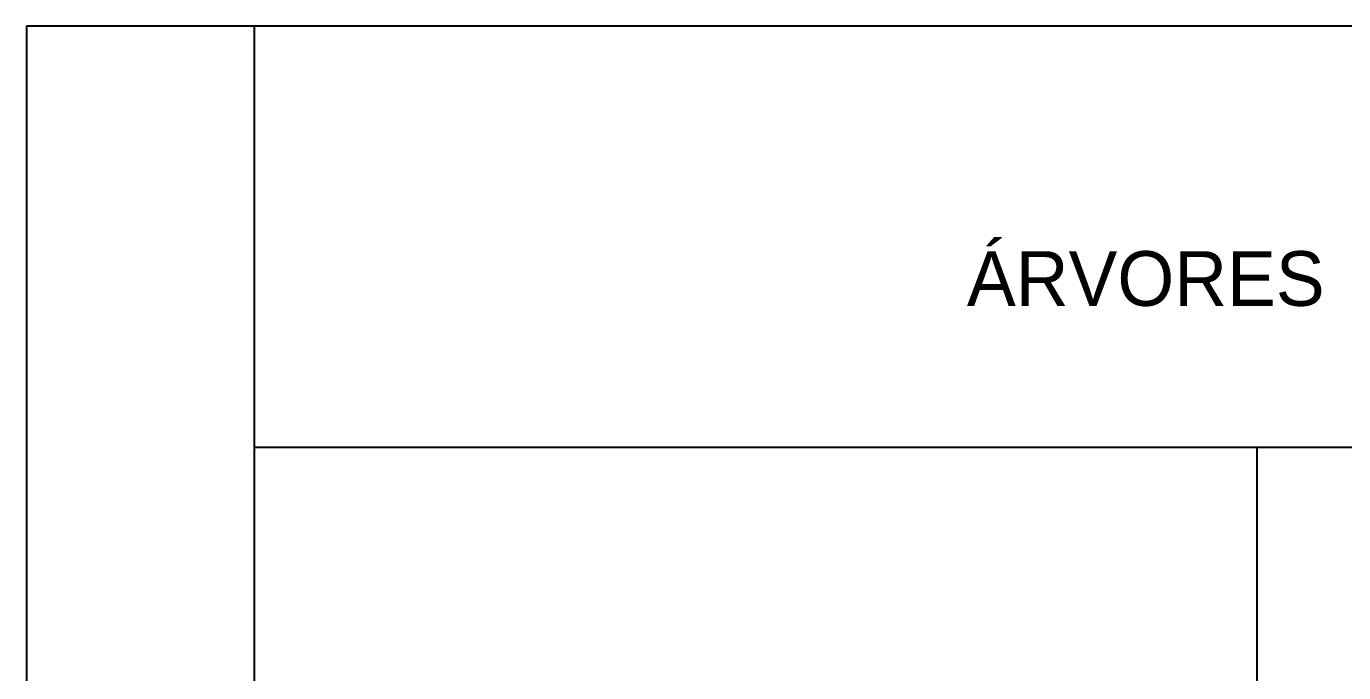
# Model space of a CAD drawing. Extents: x -74 to 94, y -49 to 40.
# Drawn here: x -12.65 to 1.8, y 28.71 to 35.8 of the extents above; entities that cross this region are included whole.
import ezdxf

# ---------------------------------------------------------------- set-up
doc = ezdxf.new("R2010")
doc.units = 0
doc.header["$LTSCALE"] = 100
doc.header["$MEASUREMENT"] = 0
doc.layers.add('FOLHA', color=3, linetype='CONTINUOUS')
doc.layers.add('P-ARVORE', color=2, linetype='CONTINUOUS')

# ---------------------------------------------------------------- blocks, each defined once
blk = doc.blocks.new('FOLHAVERDE')
at = {"layer": 'FOLHA', "linetype": 'CONTINUOUS'}
for p, q in [((-5.455, 37.298), (-29.955, 37.298)), ((-29.955, 37.298), (-29.955, 2.298)), ((-27.455, 37.298), (-27.455, 2.298)), ((-27.455, 35.298), (-27.455, 2.298))]:
    blk.add_line(p, q, dxfattribs=at)

msp = doc.modelspace()

# ---------------------------------------------------------------- linework, layer by layer
at = {"layer": 'FOLHA', "linetype": 'CONTINUOUS'}
for p, q in [((11.846, 31.181), (-10.154, 31.181)), ((0.846, 16.175), (0.846, 31.181))]:
    msp.add_line(p, q, dxfattribs=at)
at = {"layer": 'P-ARVORE', "linetype": 'CONTINUOUS'}
msp.add_line((-10.154, 33.801), (-10.154, 0.801), dxfattribs=at)

# ---------------------------------------------------------------- block references
msp.add_blockref('FOLHAVERDE', (17.302, -1.497), dxfattribs=at)

# ---------------------------------------------------------------- texts
at = {"layer": 'FOLHA', "linetype": 'CONTINUOUS'}
msp.add_text('ÁRVORES', height=0.6, dxfattribs=at).set_placement((-2.336, 32.735))

doc.saveas('drawing.dxf')
